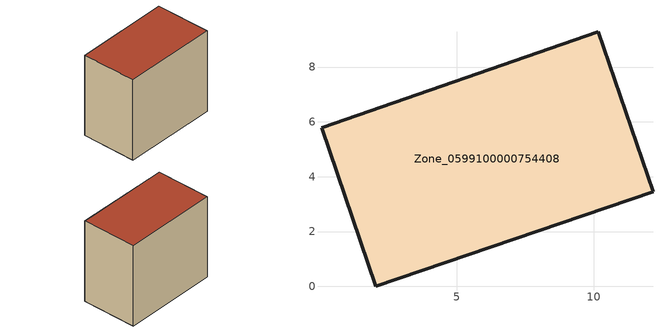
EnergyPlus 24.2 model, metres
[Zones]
Zone_0599100000754408
 floor ground (C_G): 10.16,9.29 12.16,3.46 2.04,0 0.07,5.79 z0.51
 wall outside (C_F): 10.16,9.29 0.07,5.79 2.04,0 12.16,3.46 10.16,9.29 z0.51:9.94
 roof outside (C_R): 12.16,3.46 10.16,9.29 0.07,5.79 2.04,0 z9.94
[BUILDING]
Pand.0599100000754408: North Axis=0; Terrain=City; Loads Convergence Tolerance Value=0.04; Temperature Convergence Tolerance Value=0.4; Solar Distribution=FullExterior; Maximum Number of Warmup Days=25; Minimum Number of Warmup Days=1
[Site:Location]
Rotterdam.The.Hague.AP_ZH_NLD Design_Conditions: Latitude=51.96; Longitude=4.45; Time Zone=1; Elevation=-4.5
[SITE:GROUNDTEMPERATURE:BUILDINGSURFACE]
18, 18, 18, 18, 18, 18, 18, 18, 18, 18, 18, 18
[MATERIAL] Thermal Absorptance=0.9; Solar Absorptance=0.7; Visible Absorptance=0.7
Name | Roughness | Thickness | Conductivity | Density | Specific Heat
G.TI.2006-2014 | MediumSmooth | 0.15 | 0.06 | 540 | 1210
F.TI.2006-2014 | Rough | 0.3 | 0.12 | 1920 | 840
R.TI.2006-2014 | MediumRough | 0.2 | 0.08 | 1500 | 1000
[CONSTRUCTION]
C_G: G.TI.2006-2014
C_F: F.TI.2006-2014
C_R: R.TI.2006-2014
[ZONE]
Zone_0599100000754408: Type=1; Multiplier=1; Ceiling Height=Autocalculate; Volume=Autocalculate; Floor Area=autocalculate; Part of Total Floor Area=Yes
[ZONEINFILTRATION:DESIGNFLOWRATE]
Infil_Zone_0599100000754408: Zone or ZoneList or Space or SpaceList=Zone_0599100000754408; Schedule=AlwaysOn; Design Flow Rate Calculation Method=Flow/Area; Flow Rate per Floor Area=0.0015; Constant Term Coefficient=1; Temperature Term Coefficient=0; Velocity Term Coefficient=0; Velocity Squared Term Coefficient=0
[HVACTEMPLATE:ZONE:IDEALLOADSAIRSYSTEM]
Zone_0599100000754408: Maximum Heating Supply Air Temperature=50; Minimum Cooling Supply Air Temperature=13; Maximum Heating Supply Air Humidity Ratio=0.0156; Minimum Cooling Supply Air Humidity Ratio=0.0077; Heating Limit=NoLimit; Cooling Limit=NoLimit; Dehumidification Control Type=ConstantSensibleHeatRatio; Cooling Sensible Heat Ratio=0.7; Dehumidification Setpoint=60; Humidification Control Type=None; Humidification Setpoint=30; Outdoor Air Method=None; Outdoor Air Flow Rate per Person=0.00944; Outdoor Air Flow Rate per Zone Floor Area=0; Outdoor Air Flow Rate per Zone=0; Demand Controlled Ventilation Type=None; Outdoor Air Economizer Type=NoEconomizer; Heat Recovery Type=None; Sensible Heat Recovery Effectiveness=0.7; Latent Heat Recovery Effectiveness=0.65
[ZONECONTROL:THERMOSTAT]
ThermostatControl_Zone_0599100000754408: Zone or ZoneList=Zone_0599100000754408; Control Type Schedule=DualSetpointControlType; Control 1=Thermostat_Zone_0599100000754408; Temperature Difference Between Cutout And Setpoint=0
[THERMOSTATSETPOINT:DUALSETPOINT]
Thermostat_Zone_0599100000754408: Heating Setpoint Temperature Schedule=HeatingSetpoint_Zone_0599100000754408; Cooling Setpoint Temperature Schedule=CoolingSetpoint_Zone_0599100000754408
[SCHEDULE:COMPACT]
HeatingSetpoint_Zone_0599100000754408: Through: 12/31, For: AllDays, Until: 24:00, 21
CoolingSetpoint_Zone_0599100000754408: Through: 12/31, For: AllDays, Until: 24:00, 24
DualSetpointControlType: Through: 12/31, For: AllDays, Until: 24:00, 4
AlwaysOn: Through: 12/31, For: AllDays, Until: 24:00, 1
